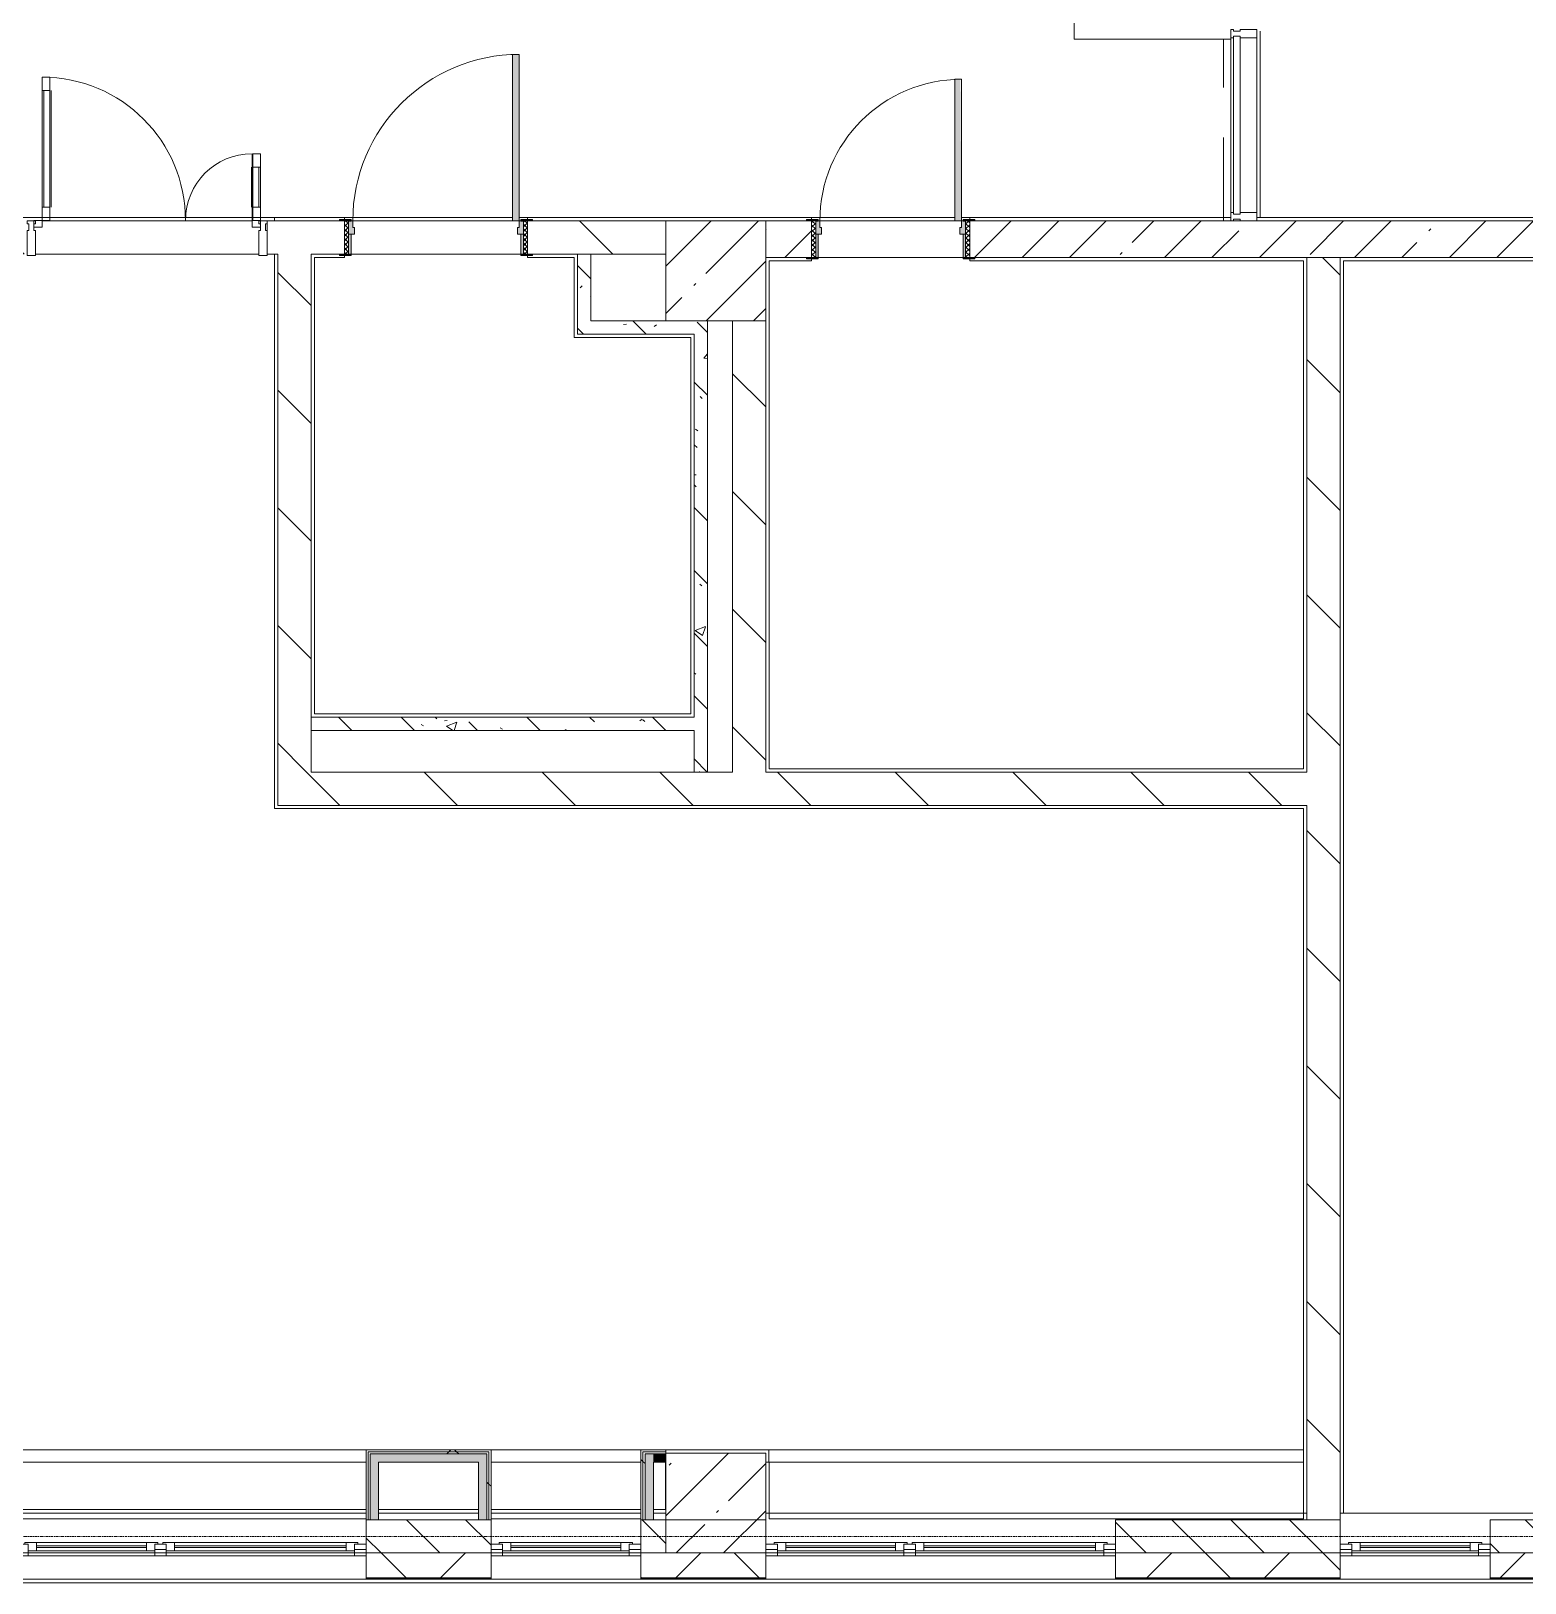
# Model space of a CAD drawing. Header units: millimetres. Extents: x 81610 to 276841, y -8553 to 29000.
# Drawn here: x 162678 to 171651, y -280 to 9040 of the extents above; entities that cross this region are included whole.
import ezdxf

# ---------------------------------------------------------------- set-up
doc = ezdxf.new("R2010")
doc.units = ezdxf.units.MM
doc.linetypes.add('200_ШТРИХ__ш1_п0_6_', pattern=[800, 500, -300])
doc.linetypes.add('Осевая', pattern=[31.75, 6.35, -4.7625, 15.875, -4.7625])
for name, color, linetype, lineweight, true_color in [('A-DETL-GENF-3', 7, 'Continuous', 5, 0xaaaaaa), ('A-DOOR-3', 7, 'Continuous', 5, 0xe2e2e2), ('A-DOOR-4', 7, 'Continuous', 5, 0xaaaaaa), ('A-DOOR-FRAM-2', 7, 'Continuous', 5, 0xe2e2e2), ('A-DOOR-FRAM-3', 7, 'Continuous', 5, 0xaaaaaa), ('A-FLOR-2', 7, 'Continuous', 5, 0xaaaaaa), ('I-WALL-2', 7, 'Continuous', 5, 0xe7e7e7), ('I-WALL-6', 7, 'Continuous', 5, 0x787878)]:
    doc.layers.add(name, color=color, linetype=linetype, lineweight=lineweight, true_color=true_color)
for name, color, linetype, lineweight in [('A-DETL-MBND-1', 7, '200_ШТРИХ__ш1_п0_6_', 9), ('A-GLAZ-3', 7, 'Continuous', 5), ('A-GLAZ-CURT-2', 7, 'Continuous', 5), ('A-GLAZ-CWMG-2', 7, 'Continuous', 5), ('A-WALL', 7, 'Continuous', 9), ('A-WALL-5', 7, 'Continuous', 5), ('I-WALL-4', 7, 'Continuous', 5), ('S-COLS-3', 7, 'Continuous', 5), ('Оси-2', 7, 'Осевая', 9)]:
    doc.layers.add(name, color=color, linetype=linetype, lineweight=lineweight)
pattern_1 = [(135, (149830.96, 0), (-353.553, -353.553), [])]
pattern_2 = [(135, (149830.96, 0), (-377.17, -377.17), [533.4, -88.9, 17.78, -88.9]), (135, (149830.96, 376.94), (-377.17, -377.17), []), (50, (149830.96, 0), (637.645, -55.787), [66.675, -733.425]), (355, (149830.96, 0), (-123.35, 668.7), [53.34, -586.74]), (100.451, (149884.1, -4.65), (514.299, 612.908), [56.665, -623.315]), (46.184, (149830.96, 177.8), (948.776, -147.15), [100.01, -1100.137]), (96.636, (149910, 165.5), (830.91, 865.997), [85, -934.973]), (351.184, (149831, 177.8), (830.92, 865.99), [80.01, -880.11]), (21, (149919.86, 133.35), (530.65, -357.928), [66.675, -733.425]), (326, (149919.86, 133.35), (216.308, 644.658), [53.34, -586.74]), (71.451, (149964.1, 103.5), (746.96, 286.724), [56.665, -623.315]), (37.5, (149830.96, 0), (10.8105, 295.9426), [16.764, -562.864, 16.764, -578.866, -588.962]), (37.5, (149830.96, 0), (10.8105, 295.9426), [-1175.258, 16.764, -572.198]), (7.5, (149830.96, 0), (233.869, 350.632), [16.764, -322.834, 16.764, -549.529, -224.472]), (7.5, (149830.96, 0), (233.869, 350.632), [-905.891, 16.764, -207.708]), (327.5, (149632.7, 0), (474.5678, -20.0513), [16.764, -205.486, 16.764, -676.656, -920.115]), (327.5, (149632.7, 0), (474.5678, -20.0513), [-915.67, 16.764, -903.351]), (317.5, (149543.8, 0), (518.452, 88.993), [16.764, -272.161, 16.764, -443.738, -653.415]), (317.5, (149543.8, 0), (518.452, 88.993), [-749.427, 16.764, -636.651])]
pattern_3 = [(45, (149830.96, 0), (-285.123, 285.123), []), (45, (150116.1, 0), (-285.123, 285.123), [504.031, -100.806, 16.764, -84.042])]
pattern_4 = [(45, (149830.96, 0), (-530.33, 530.33), []), (135, (149830.96, 0), (-530.33, -530.33), [])]

# ---------------------------------------------------------------- blocks, each defined once
blk = doc.blocks.new('120_Окно_СКБ_2Ст - 120_Окно_СКБ_2Ст 2100х2500 _мал створка справа_-22445857-1_11_3_птичка')
at = {"layer": 'A-GLAZ-3'}
for p, q in [((-1050, -127), (-1050, -57)), ((-1050, -57), (-980, -57)), ((1050, -57), (-1050, -57)), ((-980, -57), (-980, -127)), ((150, -87), (-980, -87)), ((-980, -87), (-980, -127)), ((-930, -137), (-930, -87)), ((100, -137), (100, -87)), ((150, -127), (150, -57)), ((150, -57), (220, -57)), ((150, -127), (150, -87)), ((220, -57), (220, -127)), ((980, -87), (220, -87)), ((220, -87), (220, -127)), ((270, -137), (270, -87)), ((930, -137), (930, -87)), ((980, -127), (980, -57)), ((980, -57), (1050, -57)), ((980, -127), (980, -87)), ((1050, -57), (1050, -127)), ((-980, -127), (-1050, -127)), ((-1050, -127), (-1000, -127)), ((-980, -127), (-1000, -127)), ((-1000, -127), (-1000, -137)), ((-1000, -137), (170, -137)), ((170, -137), (-1000, -137)), ((-930, -107), (100, -107)), ((100, -117), (-930, -117)), ((220, -127), (150, -127)), ((170, -127), (150, -127)), ((170, -127), (200, -127)), ((170, -137), (170, -127)), ((220, -127), (200, -127)), ((200, -127), (200, -137)), ((200, -137), (1000, -137)), ((1000, -137), (200, -137)), ((270, -107), (930, -107)), ((930, -117), (270, -117)), ((1050, -127), (980, -127)), ((1000, -127), (980, -127)), ((1000, -127), (1050, -127)), ((1000, -137), (1000, -127))]:
    blk.add_line(p, q, dxfattribs=at)
blk = doc.blocks.new('Прямоугольный импост - Импост структурный с накладкой - 160мм Темный-30756008-1_11_3_птичка')
at = {"layer": 'A-GLAZ-CWMG-2'}
for p, q in [((-50, 0), (-50, 17)), ((-50, 17), (0, 17)), ((-40, 0), (-50, 0)), ((-40, -40), (-40, 0)), ((0, 0), (-10, 0)), ((-10, 0), (-10, -40)), ((0, 17), (0, 0)), ((-50, -140), (-50, -40)), ((-50, -40), (-40, -40)), ((-10, -40), (0, -40)), ((0, -40), (0, -140)), ((0, -140), (-50, -140))]:
    blk.add_line(p, q, dxfattribs=at)
blk = doc.blocks.new('Системная панель - Стекло - 40мм-31920837-1_11_3_птичка')
at = {"layer": 'A-GLAZ-CURT-2'}
for p, q in [((535, 40), (-535, 40)), ((-535, 40), (-535, 0)), ((-535, 0), (535, 0)), ((535, 0), (535, 40))]:
    blk.add_line(p, q, dxfattribs=at)
blk = doc.blocks.new('Прямоугольный импост - Импост структурный с накладкой - 160мм Темный-31920697-1_11_3_птичка')
at = {"layer": 'A-GLAZ-CWMG-2'}
for p, q in [((20053.3, 7950), (20053.3, 9000)), ((20210.3, 7950), (20210.3, 9000))]:
    blk.add_line(p, q, dxfattribs=at)
blk = doc.blocks.new('Прямоугольный импост - Импост структурный с накладкой - 160мм Темный-30755591-1_11_3_птичка')
at = {"layer": 'A-GLAZ-CWMG-2'}
for p, q in [((-25, 0), (-25, 17)), ((-25, 17), (25, 17)), ((-15, 0), (-25, 0)), ((-15, -40), (-15, 0)), ((25, 0), (15, 0)), ((15, 0), (15, -40)), ((25, 17), (25, 0)), ((-25, -140), (-25, -40)), ((-25, -40), (-15, -40)), ((15, -40), (25, -40)), ((25, -40), (25, -140)), ((25, -140), (-25, -140))]:
    blk.add_line(p, q, dxfattribs=at)
blk = doc.blocks.new('120_Окно_СКБ_1Ст - 120_Окно_СКБ_1Ст 900х2500_h_-V54-1_11_3_птичка')
at = {"layer": 'A-GLAZ-3'}
for p, q in [((-450, -127), (-450, -57)), ((-450, -57), (-380, -57)), ((450, -57), (-450, -57)), ((-380, -57), (-380, -127)), ((380, -87), (-380, -87)), ((-380, -87), (-380, -127)), ((-330, -137), (-330, -87)), ((330, -137), (330, -87)), ((380, -127), (380, -57)), ((380, -57), (450, -57)), ((380, -127), (380, -87)), ((450, -57), (450, -127)), ((-380, -127), (-450, -127)), ((-450, -127), (-400, -127)), ((-380, -127), (-400, -127)), ((-400, -127), (-400, -137)), ((-400, -137), (400, -137)), ((400, -137), (-400, -137)), ((-330, -107), (330, -107)), ((330, -117), (-330, -117)), ((450, -127), (380, -127)), ((400, -127), (380, -127)), ((400, -127), (450, -127)), ((400, -137), (400, -127))]:
    blk.add_line(p, q, dxfattribs=at)
blk = doc.blocks.new('BSC_Колонна _Прямоугольная - 600х600-V144-1_11_3_птичка')
at = {"layer": 'S-COLS-3'}
h = blk.add_hatch(dxfattribs=at)
h.set_pattern_fill('FP_172', color=256, style=0, pattern_type=2)
h.set_pattern_definition([(45, (-16960, -7600), (-285.123, 285.123), []), (45, (-16674.88, -7600), (-285.123, 285.123), [504.031, -100.806, 16.764, -84.042])])
h.paths.add_polyline_path([(100, -300), (300, -300), (300, 300), (-300, 300), (-300, -300)])
for p, q in [((300, 300), (-300, 300)), ((-300, 300), (-300, -300)), ((300, -300), (300, 300)), ((-300, -300), (300, -300))]:
    blk.add_line(p, q, dxfattribs=at)
blk = doc.blocks.new('110_Дверь_СКБ_1Ст_Внутренняя1 - Д-7_л__950x2100h_Туалет-21784696-1_11_3_птичка')
at = {"layer": 'A-DOOR-3'}
h = blk.add_hatch(color=256, dxfattribs=at)
h.paths.add_polyline_path([(-422.5, 30), (-402.5, 30), (-402.5, 70), (-412.5, 70), (-412.5, 110), (-437.5, 108), (-437.5, 30)])
h.paths.add_polyline_path([(447.5, 30), (462.5, 30), (462.5, 110), (437.5, 110), (437.5, 70), (427.5, 70), (427.5, 30), (437.5, 30)])
at = {"layer": 'A-DOOR-4'}
h = blk.add_hatch(dxfattribs=at)
h.set_pattern_fill('FP_114', color=256, style=0, pattern_type=2)
h.set_pattern_definition([(135, (1826.41, 174.685), (-14.14214, -14.14214), []), (225, (1826.41, 174.685), (14.14214, -14.14214), [])])
h.paths.add_polyline_path([(473.5, -110), (487.5, -110), (487.5, 110), (462.5, 110), (462.5, -110)])
at = {"layer": 'A-DOOR-FRAM-2'}
for points in [[(437.5, 110), (431.8, 960), (397.5, 960), (397.5, 110)], [(-462.5, 110), (-422.5, 110), (-422.5, 118), (-492.5, 117.6), (-492.5, 110), (-477.4, 110)], [(487.5, 110), (517.5, 110), (517.5, 118), (447.5, 118), (447.5, 110), (473.5, 110)], [(-422.5, -110), (-422.5, 30), (-437.5, 30), (-437.5, -110)], [(462.5, -110), (462.5, 30), (447.5, 30), (447.5, -110)], [(-462.5, -118), (-422.5, -118), (-422.5, -110), (-492.5, -110), (-492.5, -118)], [(517.5, -118), (517.5, -110), (447.5, -110), (447.5, -118), (487.5, -118)]]:
    blk.add_hatch(color=256, dxfattribs=at).paths.add_polyline_path(points)
at = {"layer": 'A-DOOR-FRAM-3'}
h = blk.add_hatch(dxfattribs=at)
h.set_pattern_fill('FP_115', color=256, style=0, pattern_type=2)
h.set_pattern_definition([(45, (-296.384, 174.685), (-14.1421, 14.1421), []), (135, (-296.384, 174.685), (-14.1421, -14.1421), [])])
h.paths.add_polyline_path([(-462.5, -110), (-437.5, -110), (-437.5, 110), (-462.5, 108)])
at = {"layer": 'A-DOOR-4'}
for p, q in [((437.5, 960), (397.5, 960)), ((397.5, 960), (397.5, 110)), ((437.5, 110), (437.5, 960)), ((397.5, 110), (437.5, 110))]:
    blk.add_line(p, q, dxfattribs=at)
blk.add_arc((437.5, 110), 850, 90, 180, dxfattribs=at)
at = {"layer": 'A-DOOR-FRAM-3'}
for p, q in [((-422.5, 118), (-492.5, 118)), ((-492.5, 118), (-492.5, 110)), ((-492.5, 110), (-422.5, 110)), ((-437.5, 110), (-462.5, 110)), ((-462.5, 110), (-462.5, -110)), ((-412.5, 110), (-437.5, 110)), ((-437.5, 110), (-437.5, 30)), ((-437.5, -110), (-437.5, 110)), ((-422.5, 110), (-437.5, 110)), ((-437.5, 110), (-437.5, 109)), ((-437.5, 109), (-422.5, 109)), ((-422.5, 110), (-422.5, 118)), ((-422.5, 109), (-422.5, 110)), ((-412.5, 70), (-412.5, 110)), ((437.5, 110), (437.5, 70)), ((462.5, 110), (437.5, 110)), ((517.5, 118), (447.5, 118)), ((447.5, 118), (447.5, 110)), ((462.5, 110), (447.5, 110)), ((447.5, 110), (447.5, 109)), ((447.5, 110), (517.5, 110)), ((447.5, 109), (462.5, 109)), ((462.5, 30), (462.5, 110)), ((487.5, 110), (462.5, 110)), ((462.5, 110), (462.5, -110)), ((462.5, 109), (462.5, 110)), ((487.5, -110), (487.5, 110)), ((517.5, 110), (517.5, 118)), ((-437.5, 30), (-402.5, 30)), ((-422.5, 30), (-437.5, 30)), ((-437.5, 30), (-437.5, -110)), ((-422.5, -110), (-422.5, 30)), ((-402.5, 70), (-412.5, 70)), ((-402.5, 30), (-402.5, 70)), ((437.5, 70), (427.5, 70)), ((427.5, 70), (427.5, 30)), ((427.5, 30), (462.5, 30)), ((462.5, 30), (447.5, 30)), ((447.5, 30), (447.5, -110)), ((462.5, -110), (462.5, 30)), ((-422.5, -110), (-492.5, -110)), ((-492.5, -110), (-492.5, -118)), ((-492.5, -118), (-422.5, -118)), ((-462.5, -110), (-437.5, -110)), ((-437.5, -110), (-422.5, -110)), ((-422.5, -118), (-422.5, -110)), ((447.5, -110), (462.5, -110)), ((517.5, -110), (447.5, -110)), ((447.5, -110), (447.5, -118)), ((447.5, -118), (517.5, -118)), ((462.5, -110), (487.5, -110)), ((517.5, -118), (517.5, -110))]:
    blk.add_line(p, q, dxfattribs=at)
blk = doc.blocks.new('110_Дверь_СКБ_1Ст_Внутренняя1 - Д-4 1100x2100h_су мгн-V154-1_11_3_птичка')
at = {"layer": 'A-DOOR-3'}
h = blk.add_hatch(color=256, dxfattribs=at)
h.paths.add_polyline_path([(512.5, 20), (537.5, 20), (537.5, 100), (512.5, 100), (512.5, 60), (502.5, 60), (502.5, 20)])
h.paths.add_polyline_path([(-477.5, 20), (-477.5, 60), (-487.5, 60), (-487.5, 100), (-512.5, 100), (-512.5, 20), (-487.5, 20)])
at = {"layer": 'A-DOOR-4'}
h = blk.add_hatch(dxfattribs=at)
h.set_pattern_fill('FP_103', color=256, style=0, pattern_type=2)
h.set_pattern_definition([(135, (1751.41, 164.685), (-14.14214, -14.14214), []), (225, (1751.41, 164.685), (14.14214, -14.14214), [])])
h.paths.add_polyline_path([(562.5, -100), (562.5, 100), (537.5, 100), (537.5, -100)])
at = {"layer": 'A-DOOR-FRAM-2'}
for points in [[(512.5, 100), (512.5, 1100), (472.5, 1100), (472.5, 100)], [(-523, 100), (-497.5, 100), (-497.5, 108), (-567.5, 108), (-567.5, 100), (-537.5, 100)], [(537.5, 100), (592.5, 100), (592.5, 108), (522.5, 108), (522.5, 100)], [(-497.5, -100), (-497.5, 20), (-512.5, 20), (-512.5, -100)], [(522.5, -100), (537.5, -100), (537.5, 20), (522.5, 20)], [(-519.7, -108), (-497.5, -108), (-497.5, -100), (-567.5, -100), (-567.5, -108), (-536.7, -108)], [(562.5, -108), (592.5, -108), (592.5, -100), (522.5, -100), (522.5, -108), (537.5, -108)]]:
    blk.add_hatch(color=256, dxfattribs=at).paths.add_polyline_path(points)
at = {"layer": 'A-DOOR-FRAM-3'}
h = blk.add_hatch(dxfattribs=at)
h.set_pattern_fill('FP_104', color=256, style=0, pattern_type=2)
h.set_pattern_definition([(45, (-371.384, 164.685), (-14.1421, 14.1421), []), (135, (-371.384, 164.685), (-14.1421, -14.1421), [])])
h.paths.add_polyline_path([(-536.2, -100), (-512.5, -100), (-512.5, 100), (-537.5, 100), (-537.5, -100)])
at = {"layer": 'A-DOOR-4'}
for p, q in [((512.5, 1100), (472.5, 1100)), ((472.5, 1100), (472.5, 100)), ((512.5, 100), (512.5, 1100)), ((472.5, 100), (512.5, 100))]:
    blk.add_line(p, q, dxfattribs=at)
blk.add_arc((512.5, 100), 1000, 90, 180, dxfattribs=at)
at = {"layer": 'A-DOOR-FRAM-3'}
for p, q in [((-497.5, 108), (-567.5, 108)), ((-567.5, 108), (-567.5, 100)), ((-567.5, 100), (-497.5, 100)), ((-512.5, 100), (-537.5, 100)), ((-537.5, 100), (-537.5, -100)), ((-487.5, 100), (-512.5, 100)), ((-512.5, 100), (-512.5, 20)), ((-512.5, -100), (-512.5, 100)), ((-497.5, 100), (-512.5, 100)), ((-512.5, 100), (-512.5, 99)), ((-512.5, 99), (-497.5, 99)), ((-497.5, 100), (-497.5, 108)), ((-497.5, 99), (-497.5, 100)), ((-487.5, 60), (-487.5, 100)), ((512.5, 100), (512.5, 60)), ((537.5, 100), (512.5, 100)), ((592.5, 108), (522.5, 108)), ((522.5, 108), (522.5, 100)), ((537.5, 100), (522.5, 100)), ((522.5, 100), (522.5, 99)), ((522.5, 100), (592.5, 100)), ((522.5, 99), (537.5, 99)), ((537.5, 20), (537.5, 100)), ((562.5, 100), (537.5, 100)), ((537.5, 100), (537.5, -100)), ((537.5, 99), (537.5, 100)), ((562.5, -100), (562.5, 100)), ((592.5, 100), (592.5, 108)), ((-512.5, 20), (-477.5, 20)), ((-497.5, 20), (-512.5, 20)), ((-512.5, 20), (-512.5, -100)), ((-497.5, -100), (-497.5, 20)), ((-477.5, 60), (-487.5, 60)), ((-477.5, 20), (-477.5, 60)), ((512.5, 60), (502.5, 60)), ((502.5, 60), (502.5, 20)), ((502.5, 20), (537.5, 20)), ((537.5, 20), (522.5, 20)), ((522.5, 20), (522.5, -100)), ((537.5, -100), (537.5, 20)), ((-497.5, -100), (-567.5, -100)), ((-567.5, -100), (-567.5, -108)), ((-567.5, -108), (-497.5, -108)), ((-537.5, -100), (-512.5, -100)), ((-512.5, -100), (-497.5, -100)), ((-497.5, -108), (-497.5, -100)), ((522.5, -100), (537.5, -100)), ((592.5, -100), (522.5, -100)), ((522.5, -100), (522.5, -108)), ((522.5, -108), (592.5, -108)), ((537.5, -100), (562.5, -100)), ((592.5, -108), (592.5, -100))]:
    blk.add_line(p, q, dxfattribs=at)
blk = doc.blocks.new('Прямоугольный импост - Импост структурный с накладкой - 190мм-32633035-1_11_3_птичка')
at = {"layer": 'A-GLAZ-CWMG-2'}
for p, q in [((-50, 40), (-50, 190)), ((-50, 190), (0, 190)), ((0, 190), (0, 40)), ((-40, 40), (-50, 40)), ((-50, -17), (-50, 0)), ((-50, 0), (-40, 0)), ((-40, 0), (-40, 40)), ((-10, 40), (-10, 0)), ((0, 40), (-10, 40)), ((-10, 0), (0, 0)), ((0, 0), (0, -17)), ((0, -17), (-50, -17))]:
    blk.add_line(p, q, dxfattribs=at)
blk = doc.blocks.new('Дверь_Витражная_остекление_ - ВВ-6 остекление-32633143-1_11_3_птичка')
at = {"layer": 'A-DETL-GENF-3'}
for p, q in [((-630, 880), (-585, 880)), ((-630, 880), (-630, 20)), ((-585, 880), (-630, 880)), ((-630, 880), (-630, 20)), ((-585, 880), (-585, 20)), ((-585, 20), (-585, 880)), ((-630, 800), (-585, 800)), ((-620, 800), (-620, 100)), ((-576, 800), (-576, 100)), ((680, 420), (635, 420)), ((635, 420), (635, 20)), ((680, 420), (635, 420)), ((635, 420), (635, 20)), ((680, 420), (680, 20)), ((680, 20), (680, 420)), ((626, 340), (626, 100)), ((680, 340), (635, 340)), ((670, 340), (670, 100)), ((-630, 100), (-585, 100)), ((680, 100), (635, 100)), ((-585, 20), (-630, 20)), ((-630, 20), (-585, 20))]:
    blk.add_line(p, q, dxfattribs=at)
at = {"layer": 'A-DOOR-4'}
for p, q in [((-630, 880), (-630, 20)), ((630, 420), (630, 20)), ((-630, 20), (-680, 20)), ((-680, 20), (-680, -20)), ((-630, -20), (-630, 20)), ((680, 20), (630, 20)), ((630, 20), (630, -20)), ((680, -20), (680, 20)), ((-680, -20), (-630, -20)), ((630, -20), (680, -20))]:
    blk.add_line(p, q, dxfattribs=at)
for centre, radius, start, end in [((-630, 20), 860, 360, 90), ((630, 20), 400, 90, 180)]:
    blk.add_arc(centre, radius, start, end, dxfattribs=at)
blk = doc.blocks.new('Прямоугольный импост - Импост структурный с накладкой - 190мм-33226183-1_11_3_птичка')
at = {"layer": 'A-GLAZ-CWMG-2'}
for p, q in [((0, 190), (-50, 190)), ((-50, 190), (-50, 40)), ((0, 40), (0, 190)), ((-50, 40), (-40, 40)), ((-40, 0), (-50, 0)), ((-50, 0), (-50, -17)), ((-40, 40), (-40, 0)), ((-10, 0), (-10, 40)), ((-10, 40), (0, 40)), ((0, 0), (-10, 0)), ((0, -17), (0, 0)), ((-50, -17), (0, -17))]:
    blk.add_line(p, q, dxfattribs=at)
blk = doc.blocks.new('Зашивка приборов отопления19 - Зашивка приборов отопления-33282289-1_11_3_птичка')
at = {"layer": 'A-WALL-5'}
for p, q in [((12140, 520), (10058.6, 520)), ((10058.6, 520), (10058.6, 445)), ((10058.6, 445), (12140, 445)), ((12140, 445), (10060.9, 445)), ((10060.9, 445), (10060.9, 105)), ((10060.9, 105), (12140, 105))]:
    blk.add_line(p, q, dxfattribs=at)
blk = doc.blocks.new('Зашивка приборов отопления20 - Зашивка приборов отопления-33282357-1_11_3_птичка')
at = {"layer": 'A-WALL-5'}
for p, q in [((10960, 520), (10060, 520)), ((10060, 445), (10960, 445)), ((10960, 445), (10060.9, 445)), ((10060.9, 445), (10060.9, 105)), ((10060.9, 105), (10960, 105))]:
    blk.add_line(p, q, dxfattribs=at)
blk = doc.blocks.new('Зашивка приборов отопления21 - Зашивка приборов отопления-33282451-1_11_3_птичка')
at = {"layer": 'A-WALL-5'}
for p, q in [((13270.9, 520), (10060, 520)), ((10060, 520), (10060, 445)), ((13270.9, 445), (13270.9, 520)), ((10060, 445), (13270.9, 445)), ((13270.9, 445), (10060.9, 445)), ((10060.9, 445), (10060.9, 105)), ((13270.9, 105), (13270.9, 445)), ((10060.9, 105), (13270.9, 105))]:
    blk.add_line(p, q, dxfattribs=at)

msp = doc.modelspace()

# ---------------------------------------------------------------- hatches: boundary and pattern name
at = {"layer": 'A-WALL-5'}
h = msp.add_hatch(dxfattribs=at)
h.set_pattern_fill('FP_76', color=256, style=0, pattern_type=2)
h.set_pattern_definition([(135, (149830.96, 0), (-176.7767, -176.7767), [])])
h.paths.add_polyline_path([(156661, -100), (157491, -100), (157491, 100), (156661, 100), (156661, -80)])
h.paths.add_polyline_path([(171741, -100), (171741, 100), (171441, 100), (171441, -100)])
h.paths.add_polyline_path([(177141, -100), (178140.7, -100), (178140.7, 100), (177141, 100), (177141, -80)])
h.paths.add_polyline_path([(158990.7, -100), (159741, -100), (159741, 100), (158990.7, 100), (158990.7, -80)])
h.paths.add_polyline_path([(161991, -100), (161991, 100), (161841, 100), (161841, -100)])
h.paths.add_polyline_path([(170321, -100), (170541, -100), (170541, 100), (169191, 100), (169191, -100), (169226.2, -100)])
h.paths.add_polyline_path([(176241, -100), (176241, 100), (175991, 100), (175991, -100)])
h.paths.add_polyline_path([(165441, -100), (165441, 100), (164691, 100), (164691, -100)])
h.paths.add_polyline_path([(166341, -100), (166491, -94.4), (166491, 100), (166341, 100), (166341, -80)])
h.paths.add_polyline_path([(172466, -100), (172466, 100), (172341, 100), (172341, -100)])
h.paths.add_polyline_path([(175266, -100), (175391, -100), (175391, 100), (175266, 100), (175266, -80)])
h = msp.add_hatch(dxfattribs=at)
h.set_pattern_fill('FP_65', color=256, style=0, pattern_type=2)
h.set_pattern_definition([(45, (149830.96, 0), (-353.5534, 353.5534), []), (135, (149830.96, 0), (-353.5534, -353.5534), [])])
h.paths.add_polyline_path([(225524.8, -250), (225531, -250), (225531, -100), (223811, -100), (223811, -250), (225523, -250)])
h.paths.add_polyline_path([(217558.9, -250), (220491, -250), (220491, -100), (216891, -100), (216891, -250)])
h.paths.add_polyline_path([(222067, -250), (222111, -250), (222111, -100), (221391, -101.8), (221391, -250), (221911, -250)])
h.paths.add_polyline_path([(211441, -250), (211441, -100), (210741, -100), (210741, -250), (211052.5, -250)])
h.paths.add_polyline_path([(213541, -250), (214091, -250), (214091, -100), (213541, -100), (213541, -121.3)])
h.paths.add_polyline_path([(209841, -250), (209841, -100), (209091, -100), (209091, -250)])
h.paths.add_polyline_path([(206991, -250), (206991, -100), (206241, -100), (206241, -250), (206405.2, -250)])
h.paths.add_polyline_path([(214991, -250), (215991, -250), (215991, -100), (214991, -100), (214991, -118)])
h.paths.add_polyline_path([(201702.5, -250), (203141, -250), (203141, -100), (201702.5, -100), (201702.5, -150.7)])
h.paths.add_polyline_path([(199602.5, -250), (199602.5, -100), (198891, -100), (198891, -250), (198969.4, -250)])
h.paths.add_polyline_path([(197991, -250), (197991, -100), (197241, -100), (197241, -250)])
h.paths.add_polyline_path([(194141, -250), (194141, -100), (192568.5, -100), (192568.5, -250), (193392.5, -250)])
h.paths.add_polyline_path([(190468.5, -250), (190468.5, -100), (189771, -100), (189771, -250)])
h.paths.add_polyline_path([(188871, -250), (188871, -100), (187821, -100), (187821, -250), (188745.1, -250)])
h.paths.add_polyline_path([(186921, -250), (186921, -100), (185801, -100), (185801, -250), (186886.2, -250)])
h.paths.add_polyline_path([(183701, -250), (183701, -100), (182841, -100), (182841, -250)])
h.paths.add_polyline_path([(180041, -250), (180041, -100), (179040.7, -100), (179040.7, -250), (179450.4, -250)])
h.paths.add_polyline_path([(178140.7, -250), (178140.7, -100), (177141, -100), (177141, -250)])
h.paths.add_polyline_path([(171441, -250), (172466, -250), (172466, -100), (171441, -100), (171441, -226)])
h.paths.add_polyline_path([(165441, -250), (165441, -100), (164691, -100), (164691, -250)])
h.paths.add_polyline_path([(176241, -250), (176241, -100), (175266, -100), (175266, -250), (175732.5, -250)])
h.paths.add_polyline_path([(166341, -250), (167091, -250), (167091, -100), (166341, -100), (166341, -238.7)])
h.paths.add_polyline_path([(169191, -250), (170541, -250), (170541, -100), (169191, -100), (169191, -231.6)])
h.paths.add_polyline_path([(150636.6, -250), (153561, -250), (153561, -100), (149571, -100), (149571, -250), (149941, -250)])
h.paths.add_polyline_path([(157491, -250), (158090.7, -250), (158090.7, -100), (156661, -100), (156661, -250), (157143, -250)])
h.paths.add_polyline_path([(161841, -250), (162591, -248), (162591, -100), (161841, -100), (161841, -249.9)])
h.paths.add_polyline_path([(159741, -250), (159741, -100), (158990.7, -100), (158990.7, -250), (159001.9, -250)])
at = {"layer": 'I-WALL-2'}
for points in [[(164716, 100), (164766, 100), (164766, 495), (164716, 495), (164716, 120)], [(164766, 445), (165416, 445), (165416, 495), (164766, 495)], [(166368.2, 100), (166416, 100), (166416, 495), (166366, 495), (166366, 100)], [(166491, 445), (166489.6, 495), (166416, 495), (166416, 445), (166489.6, 445)], [(165416, 100), (165416, 445), (165366, 445), (165366, 100)]]:
    msp.add_hatch(color=256, dxfattribs=at).paths.add_polyline_path(points)
at = {"layer": 'I-WALL-4'}
h = msp.add_hatch(dxfattribs=at)
h.set_pattern_fill('FP_75', color=256, style=0, pattern_type=2)
h.set_pattern_definition(pattern_1)
h.paths.add_polyline_path([(162591, 7700), (162656, 7700), (162656, 7900), (162591, 7900)])
h.paths.add_polyline_path([(164161, 7700), (164561, 7700), (164561, 7900), (164096, 7894.4), (164096, 7700), (164141, 7700)])
h.paths.add_polyline_path([(165691, 7700), (166491, 7700), (166491, 7900), (165661, 7900), (165661, 7700)])
h = msp.add_hatch(dxfattribs=at)
h.set_pattern_fill('FP_45', color=256, style=0, pattern_type=2)
h.set_pattern_definition(pattern_3)
h.paths.add_polyline_path([(169871.2, 7680), (171741, 7680), (171741, 7900), (168316, 7900), (168316, 7680), (169226.2, 7680)])
h.paths.add_polyline_path([(167091, 7680), (167366, 7680), (167366, 7900), (167091, 7900), (167091, 7841.3)])
h = msp.add_hatch(dxfattribs=at)
h.set_pattern_fill('FP_75', color=256, style=0, pattern_type=2)
h.set_pattern_definition(pattern_1)
h.paths.add_polyline_path([(164361, 4590), (164361, 7700), (164161, 7700), (164161, 4590), (164228.4, 4590)])
h = msp.add_hatch(dxfattribs=at)
h.set_pattern_fill('FP_75', color=256, style=0, pattern_type=2)
h.set_pattern_definition(pattern_1)
h.paths.add_polyline_path([(170541, 100), (170541, 7680), (170341, 7680), (170341, 100)])
h = msp.add_hatch(dxfattribs=at)
h.set_pattern_fill('FP_75', color=256, style=0, pattern_type=2)
h.set_pattern_definition(pattern_1)
h.paths.add_polyline_path([(166891, 4590), (167091, 4590), (167091, 7300), (166891, 7300), (166891, 4610)])
h = msp.add_hatch(dxfattribs=at)
h.set_pattern_fill('FP_75', color=256, style=0, pattern_type=2)
h.set_pattern_definition(pattern_1)
h.paths.add_polyline_path([(170321, 4390), (170341, 4390), (170341, 4590), (164161, 4590), (164161, 4390), (169226.2, 4390)])
h = msp.add_hatch(dxfattribs=at)
h.set_pattern_fill('FP_181', color=256, style=0, pattern_type=2)
h.set_pattern_definition(pattern_4)
h.paths.add_polyline_path([(164703.5, 507.5), (165441, 507.5), (165441, 520), (164703.5, 520)])
h = msp.add_hatch(dxfattribs=at)
h.set_pattern_fill('FP_181', color=256, style=0, pattern_type=2)
h.set_pattern_definition(pattern_4)
h.paths.add_polyline_path([(165428.5, 495), (165428.5, 507.5), (164716, 507.5), (164716, 495), (165416, 495)])
h = msp.add_hatch(dxfattribs=at)
h.set_pattern_fill('FP_181', color=256, style=0, pattern_type=2)
h.set_pattern_definition(pattern_4)
h.paths.add_polyline_path([(165428.5, 100), (165428.5, 495), (165416, 495), (165416, 100)])
h = msp.add_hatch(dxfattribs=at)
h.set_pattern_fill('FP_181', color=256, style=0, pattern_type=2)
h.set_pattern_definition(pattern_4)
h.paths.add_polyline_path([(165441, 100), (165441, 507.5), (165428.5, 507.5), (165428.5, 100)])
h = msp.add_hatch(dxfattribs=at)
h.set_pattern_fill('FP_181', color=256, style=0, pattern_type=2)
h.set_pattern_definition(pattern_4)
h.paths.add_polyline_path([(166351.9, 100), (166353.5, 100), (166353.5, 520), (166341, 520), (166341, 100)])
h = msp.add_hatch(dxfattribs=at)
h.set_pattern_fill('FP_181', color=256, style=0, pattern_type=2)
h.set_pattern_definition(pattern_4)
h.paths.add_polyline_path([(166366, 100), (166366, 507.5), (166353.5, 507.5), (166353.5, 100)])
at = {"layer": 'I-WALL-6'}
h = msp.add_hatch(dxfattribs=at)
h.set_pattern_fill('FP_74', color=256, style=0, pattern_type=2)
h.set_pattern_definition(pattern_2)
h.paths.add_polyline_path([(166041, 7220), (166041, 7700), (165961, 7700), (165961, 7220)])
h = msp.add_hatch(dxfattribs=at)
h.set_pattern_fill('FP_74', color=256, style=0, pattern_type=2)
h.set_pattern_definition(pattern_2)
h.paths.add_polyline_path([(166041, 7220), (166661, 7220), (166661, 7300), (166041, 7300), (166041, 7274)])
h = msp.add_hatch(dxfattribs=at)
h.set_pattern_fill('FP_74', color=256, style=0, pattern_type=2)
h.set_pattern_definition(pattern_2)
h.paths.add_polyline_path([(166741, 4590), (166741, 7300), (166661, 7300), (166661, 4590)])
h = msp.add_hatch(dxfattribs=at)
h.set_pattern_fill('FP_74', color=256, style=0, pattern_type=2)
h.set_pattern_definition(pattern_2)
h.paths.add_polyline_path([(166661, 4840), (166661, 4920), (164361, 4920), (164361, 4840), (166641, 4840)])
at = {"layer": 'S-COLS-3'}
h = msp.add_hatch(dxfattribs=at)
h.set_pattern_fill('FP_45', color=256, style=0, pattern_type=2)
h.set_pattern_definition(pattern_3)
h.paths.add_polyline_path([(166656.4, -100), (167091, -100), (167091, 500), (166491, 500), (166491, -100)])

# ---------------------------------------------------------------- linework, layer by layer
at = {"layer": 'A-DETL-MBND-1'}
msp.add_line((169841, 7900), (169841, 8991.3), dxfattribs=at)
at = {"layer": 'A-FLOR-2'}
for p, q in [((168944.2, 8991.3), (169884.2, 8991.3)), ((170061, 9040), (170061, 7920)), ((152824.2, 7920), (165571, 7920)), ((164141, 7900), (164141, 7920)), ((164561, 7920), (164561, 7908)), ((165611, 7920), (168226, 7920)), ((165661, 7908), (165661, 7920)), ((167366, 7920), (167366, 7908)), ((168266, 7920), (169884.2, 7920)), ((168316, 7908), (168316, 7920)), ((170041.2, 7920), (180041, 7920)), ((164141, 4370), (164141, 7700)), ((164561, 7680), (164381, 7680)), ((164381, 7680), (164381, 4940)), ((164561, 7692), (164561, 7680)), ((165661, 7680), (165661, 7692)), ((165941, 7680), (165661, 7680)), ((165941, 7200), (165941, 7680)), ((167366, 7660), (167111, 7660)), ((167111, 7660), (167111, 4610)), ((167366, 7672), (167366, 7660)), ((168316, 7660), (168316, 7672)), ((170321, 7660), (168316, 7660)), ((170321, 4610), (170321, 7660)), ((171721, 7660), (170561, 7660)), ((170561, 7660), (170561, 140)), ((166641, 7200), (165941, 7200)), ((166641, 4940), (166641, 7200)), ((164381, 4940), (166641, 4940)), ((167111, 4610), (170321, 4610)), ((170321, 4370), (164141, 4370)), ((170321, 520), (170321, 4370)), ((166491, 520), (167110.1, 520)), ((164691, 445), (162611, 445)), ((166341, 445), (165441, 445)), ((166489.6, 160.3), (166489.6, 445)), ((170321, 445), (167091, 445)), ((170321, 140), (170321, 445)), ((162611, 160.3), (164691, 160.3)), ((164766, 160.3), (165366, 160.3)), ((165441, 160.3), (166341, 160.3)), ((166416, 160.3), (166489.6, 160.3))]:
    msp.add_line(p, q, dxfattribs=at)
msp.add_arc((169887.9, 9041.3), 945, 107.75279, 183.03294, dxfattribs=at)
at = {"layer": 'A-WALL'}
for p, q in [((166041, 7700), (165961, 7700)), ((170541, 7680), (170341, 7680)), ((164361, 4920), (164361, 4840)), ((166661, 4590), (166741, 4590)), ((164703.5, 507.5), (164703.5, 100)), ((165428.5, 507.5), (164703.5, 507.5)), ((164716, 495), (164716, 100)), ((165416, 495), (164716, 495)), ((165416, 100), (165416, 495)), ((165428.5, 100), (165428.5, 507.5)), ((166353.5, 507.5), (166353.5, 100)), ((166491, 507.5), (166353.5, 507.5)), ((166366, 495), (166366, 100)), ((166491, 495), (166366, 495)), ((170341, 100), (170541, 100)), ((165441, -100), (164691, -100)), ((167091, -100), (166341, -100)), ((170541, -100), (169191, -100)), ((171741, -100), (171441, -100)), ((164691, -250), (165441, -250)), ((164691, -253), (165441, -253)), ((166341, -250), (167091, -250)), ((166341, -253), (167091, -253)), ((169191, -250), (170541, -250)), ((169191, -253), (170541, -253)), ((171441, -250), (172466, -250)), ((171441, -253), (172466, -253))]:
    msp.add_line(p, q, dxfattribs=at)
at = {"layer": 'A-WALL-5'}
for p, q in [((164691, 100), (164691, -258)), ((165366, 100), (164766, 100)), ((165441, -258), (165441, 100)), ((166341, 100), (166341, -258)), ((167091, 100), (166416, 100)), ((167091, -258), (167091, 100)), ((170341, 100), (169191, 100)), ((169191, 100), (169191, -258)), ((170541, -258), (170541, 100)), ((171741, 100), (171441, 100)), ((171441, 100), (171441, -258)), ((162591, -100), (164691, -100)), ((165441, -100), (166341, -100)), ((167091, -100), (169191, -100)), ((170541, -100), (171441, -100)), ((158990.7, -258), (171441, -258)), ((171441, -258), (179040.7, -258)), ((222111, -280), (149541, -280))]:
    msp.add_line(p, q, dxfattribs=at)
at = {"layer": 'I-WALL-4'}
for p, q in [((162746, 7900), (164006, 7900)), ((164531, 7900), (164096, 7900)), ((164096, 7900), (164096, 7700)), ((164611, 7900), (165571, 7900)), ((166491, 7900), (165691, 7900)), ((167336, 7900), (167091, 7900)), ((167416, 7900), (168226, 7900)), ((171741, 7900), (168346, 7900)), ((164046.4, 7700), (162705.5, 7700)), ((164096, 7700), (164161, 7700)), ((164161, 7700), (164161, 4390)), ((164361, 7700), (164531, 7700)), ((164361, 4920), (164361, 7700)), ((165621, 7700), (164601, 7700)), ((165691, 7700), (165961, 7700)), ((165961, 7700), (165961, 7220)), ((166041, 7700), (166491, 7700)), ((166041, 7300), (166041, 7700)), ((167091, 7680), (167336, 7680)), ((168276, 7680), (167406, 7680)), ((168346, 7680), (170341, 7680)), ((170341, 7680), (170341, 4590)), ((170541, 100), (170541, 7680)), ((170541, 7680), (171741, 7680)), ((166491, 7300), (166041, 7300)), ((166741, 4590), (166741, 7300)), ((166891, 7300), (166891, 4590)), ((167091, 4590), (167091, 7300)), ((165961, 7220), (166661, 7220)), ((166661, 7220), (166661, 4920)), ((166661, 4920), (164361, 4920)), ((164361, 4840), (166661, 4840)), ((164361, 4590), (164361, 4840)), ((166661, 4840), (166661, 4590)), ((166661, 4590), (164361, 4590)), ((166891, 4590), (166741, 4590)), ((170341, 4590), (167091, 4590)), ((164161, 4390), (170341, 4390)), ((170341, 4390), (170341, 100)), ((164691, 520), (164691, 100)), ((165441, 520), (164691, 520)), ((165441, 100), (165441, 520)), ((166341, 520), (166341, 100)), ((166491, 520), (166341, 520)), ((166491, 445), (166491, 520)), ((164766, 100), (164766, 445)), ((164766, 445), (165366, 445)), ((165366, 445), (165366, 100)), ((166416, 100), (166416, 445)), ((166416, 445), (166491, 445)), ((162591, 140), (164691, 140)), ((164691, 100), (164766, 100)), ((164766, 140), (165366, 140)), ((165366, 100), (165441, 100)), ((165441, 140), (166341, 140)), ((166341, 100), (166416, 100)), ((166416, 140), (166491, 140)), ((167091, 140), (170341, 140)), ((170541, 140), (171741, 140)), ((163491, -80), (163421, -80)), ((164691, -80), (164621, -80)), ((165508.2, -80), (165441, -80)), ((166341, -80), (166271, -80)), ((167161, -80), (167091, -80)), ((167991, -80), (167921, -80)), ((169191, -80), (169121, -80)), ((170611, -80), (170541, -80)), ((171441, -80), (171371, -80))]:
    msp.add_line(p, q, dxfattribs=at)
at = {"layer": 'S-COLS-3'}
for p, q in [((167091, 500), (166491, 500)), ((166491, 500), (166491, -100)), ((167091, -100), (167091, 500)), ((166491, -100), (167091, -100))]:
    msp.add_line(p, q, dxfattribs=at)
at = {"layer": 'Оси-2'}
msp.add_line((159102.2, 0), (176091, 0), dxfattribs=at)

# ---------------------------------------------------------------- block references
at = {"layer": 'A-DOOR-4'}
for name, p in [('110_Дверь_СКБ_1Ст_Внутренняя1 - Д-4 1100x2100h_су мгн-V154-1_11_3_птичка', (165098.5, 7800)), ('Дверь_Витражная_остекление_ - ВВ-6 остекление-32633143-1_11_3_птичка', (163376, 7883)), ('110_Дверь_СКБ_1Ст_Внутренняя1 - Д-7_л__950x2100h_Туалет-21784696-1_11_3_птичка', (167828.5, 7790))]:
    msp.add_blockref(name, p, dxfattribs=at)
at = {"layer": 'A-GLAZ-3', "rotation": 180}
for name, p in [('120_Окно_СКБ_2Ст - 120_Окно_СКБ_2Ст 2100х2500 _мал створка справа_-22445857-1_11_3_птичка', (163641, -175)), ('120_Окно_СКБ_1Ст - 120_Окно_СКБ_1Ст 900х2500_h_-V54-1_11_3_птичка', (165891, -175)), ('120_Окно_СКБ_2Ст - 120_Окно_СКБ_2Ст 2100х2500 _мал створка справа_-22445857-1_11_3_птичка', (168141, -175)), ('120_Окно_СКБ_1Ст - 120_Окно_СКБ_1Ст 900х2500_h_-V54-1_11_3_птичка', (170991, -175))]:
    msp.add_blockref(name, p, dxfattribs=at)
at = {"layer": 'A-GLAZ-CURT-2', "rotation": 269.9999999999999}
msp.add_blockref('Системная панель - Стекло - 40мм-31920837-1_11_3_птичка', (169901.2, 8475), dxfattribs=at)
at = {"layer": 'A-GLAZ-CWMG-2', "extrusion": (0, 0, -1)}
for name, p, rotation in [('Прямоугольный импост - Импост структурный с накладкой - 160мм Темный-30755591-1_11_3_птичка', (-169901.2, 9025), 270.0000000000001), ('Прямоугольный импост - Импост структурный с накладкой - 160мм Темный-30756008-1_11_3_птичка', (-169901.2, 7900), 270.0000000000001), ('Прямоугольный импост - Импост структурный с накладкой - 190мм-32633035-1_11_3_птичка', (-164096, 7883), 180)]:
    msp.add_blockref(name, p, dxfattribs=dict(at, rotation=rotation))
at = {"layer": 'A-GLAZ-CWMG-2'}
msp.add_blockref('Прямоугольный импост - Импост структурный с накладкой - 160мм Темный-31920697-1_11_3_птичка', (149831, 0), dxfattribs=at)
at = {"layer": 'A-GLAZ-CWMG-2', "rotation": 180}
msp.add_blockref('Прямоугольный импост - Импост структурный с накладкой - 190мм-33226183-1_11_3_птичка', (162656, 7883), dxfattribs=at)
at = {"layer": 'A-WALL-5'}
for name, p in [('Зашивка приборов отопления19 - Зашивка приборов отопления-33282289-1_11_3_птичка', (152551, 0)), ('Зашивка приборов отопления20 - Зашивка приборов отопления-33282357-1_11_3_птичка', (155381, 0)), ('Зашивка приборов отопления21 - Зашивка приборов отопления-33282451-1_11_3_птичка', (157050.1, 0))]:
    msp.add_blockref(name, p, dxfattribs=at)
at = {"layer": 'S-COLS-3'}
msp.add_blockref('BSC_Колонна _Прямоугольная - 600х600-V144-1_11_3_птичка', (166791, 7600), dxfattribs=at)

doc.saveas('drawing.dxf')
